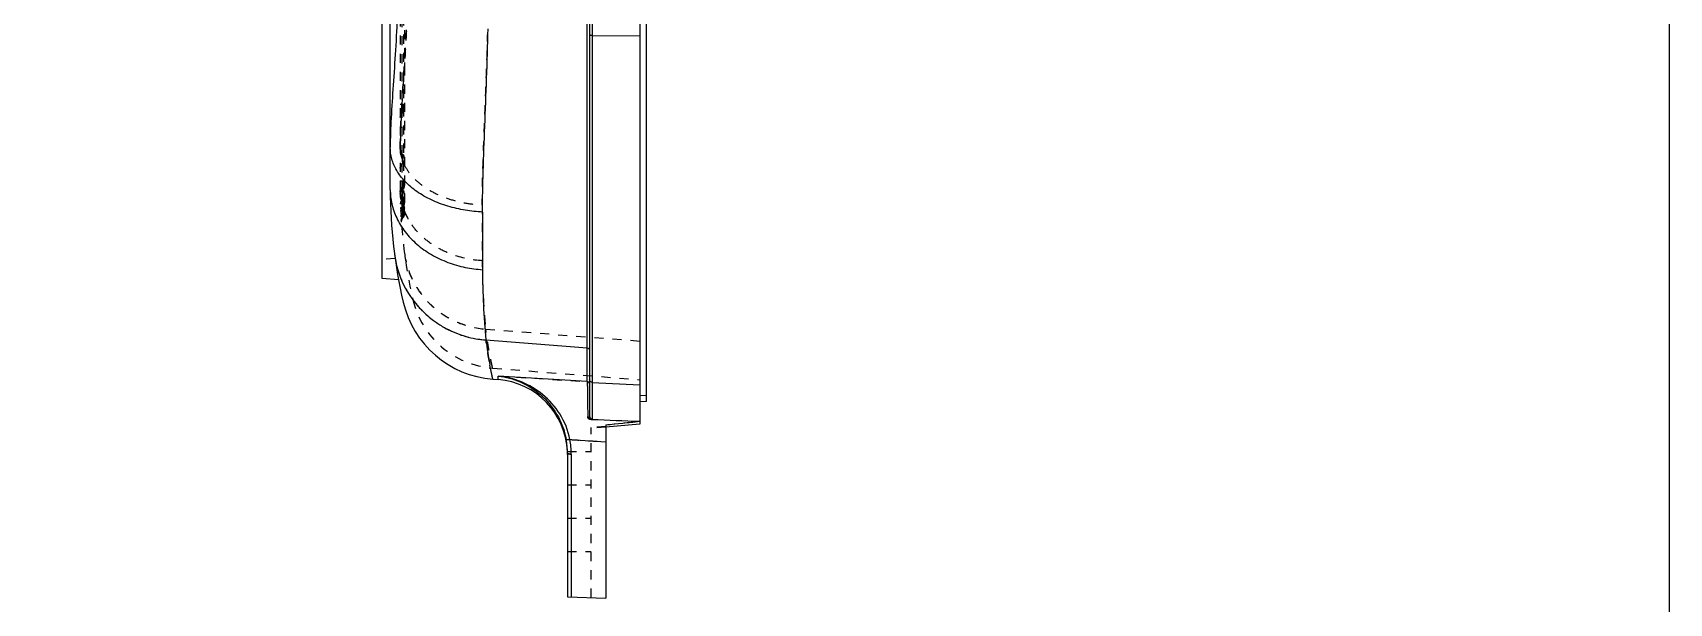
# Model space of a CAD drawing. Header units: millimetres. Extents: x 1937 to 4271, y -9032 to 1737.
# Drawn here: x 2956.8 to 3251, y -224.8 to -122.2 of the extents above; entities that cross this region are included whole.
import ezdxf

# ---------------------------------------------------------------- set-up
doc = ezdxf.new("R2010")
doc.units = ezdxf.units.MM
doc.header["$LTSCALE"] = 16.335
doc.linetypes.add('HIDDEN', pattern=[0.2, 0.1, -0.1])
doc.layers.get('0').update_dxf_attribs({"linetype": 'CONTINUOUS'})
doc.layers.add('DEFAULT_2', color=8, linetype='HIDDEN')

msp = doc.modelspace()

# ---------------------------------------------------------------- linework, layer by layer
at = {"color": 7, "linetype": 'Continuous'}
for p, q in [((3056.91, 62.068), (3056.91, -191.251)), ((3057.384, 62.567), (3057.384, -191.75)), ((3065.91, 63.272), (3065.91, -192.608)), ((3067.11, -188.545), (3067.11, 58.913)), ((3056.45, -184.978), (3056.45, 56.278)), ((3019.608, -166.427), (3019.608, 36.833)), ((3021.068, -150.471), (3021.068, 20.877)), ((3057.384, -122.72), (3065.91, -122.79)), ((3037.656, -154.492), (3037.656, -164.842)), ((3022.559, -166.685), (3019.608, -166.427)), ((3038.266, -177.488), (3056.45, -178.903)), ((3039.513, -184.538), (3038.988, -182.019)), ((3039.513, -184.538), (3040.47, -184.614)), ((3056.449, -184.977), (3040.469, -183.97)), ((3040.47, -184.614), (3040.47, -183.97)), ((3057.384, -185.119), (3065.91, -185.561)), ((3067.11, -188.545), (3065.91, -188.608)), ((3057.218, -191.766), (3057.383, -191.772)), ((3059.81, -192.742), (3059.81, -223.901)), ((3065.91, -192.608), (3059.845, -193.138)), ((3053.365, -195.393), (3059.81, -195.792)), ((3052.902, -197.594), (3052.9, -197.533)), ((3052.91, -197.822), (3052.91, -223.66)), ((3053.601, -198.017), (3053.601, -223.684)), ((3052.91, -223.66), (3059.81, -223.901))]:
    msp.add_line(p, q, dxfattribs=at)
msp.add_lwpolyline([(2488.973, 328.959), (3250.97, 328.959), (3250.97, -378.804), (2488.973, -378.804)], close=True)
for centre, radius, start, end in [((3109.966, -150.471), 88.898, 180, 193.14474), ((3039.245, -159.811), 17.563, 187.51852, 213.50703), ((3167.945, -164.893), 130.29, 179.97747, 185.54736), ((3039.623, -159.567), 18.012, 213.49199, 216.36737), ((3040.929, -166.59), 18.005, 193.15499, 265.48981), ((3112.254, -168.026), 74.591, 187.28766, 190.81267), ((3039.41, -198.072), 13.5, 2.28806, 85.5), ((2978.737, -191.022), 77.821, 359.64447, 359.84449), ((3057.328, -190.562), 1.218, 230.70892, 238.00601), ((3057.309, -190.591), 1.184, 238.00429, 242.19647), ((3057.426, -191.215), 0.538, 237.88083, 248.94508), ((2808.869, 2266.886), 2472.395, 275.82539, 275.967505), ((3039.255, -197.821), 13.655, 359.99622, 10.30617), ((3038.945, -198.016), 14.656, 359.99669, 10.31003), ((3039.543, -198.069), 13.367, 359.99887, 2.03711)]:
    msp.add_arc(centre, radius, start, end, dxfattribs=at)
for points, knots in [([(3022.337, -118.721), (3022.256, -120.933), (3022.03, -125.25), (3021.601, -131.52), (3021.208, -137.36), (3021.068, -141.103), (3021.068, -142.885)], [0, 0, 0, 0, 0.2743383, 0.5358432, 0.779115, 1, 1, 1, 1]), ([(3037.656, -154.492), (3037.656, -152.029), (3037.767, -146.879), (3038.075, -138.873), (3038.411, -130.347), (3038.582, -124.504), (3038.645, -121.52)], [0, 0, 0, 0, 0.2240425, 0.4683862, 0.7286394, 1, 1, 1, 1]), ([(3057.384, -122.72), (3057.323, -122.719), (3057.212, -122.716), (3057.06, -122.699), (3056.972, -122.682), (3056.91, -122.657), (3056.91, -122.642)], [0, 0, 0, 0, 0.3750493, 0.6917273, 0.9059921, 1, 1, 1, 1]), ([(3037.656, -154.492), (3036.616, -154.439), (3034.514, -154.211), (3031.42, -153.501), (3028.481, -152.39), (3025.865, -150.907), (3023.729, -149.115), (3022.177, -147.11), (3021.271, -145.005), (3021.068, -143.568), (3021.068, -142.885)], [0, 0, 0, 0, 0.1413558, 0.2862159, 0.4296725, 0.5663905, 0.692345, 0.8057591, 0.9073249, 1, 1, 1, 1]), ([(3021.068, -150.471), (3021.068, -151.314), (3021.265, -153.063), (3022.153, -155.648), (3023.687, -158.131), (3025.818, -160.363), (3028.439, -162.215), (3031.391, -163.604), (3034.497, -164.491), (3036.613, -164.776), (3037.656, -164.842)], [0, 0, 0, 0, 0.1049545, 0.2172682, 0.3376867, 0.465588, 0.5991046, 0.7351464, 0.8698821, 1, 1, 1, 1]), ([(3025.118, -170.247), (3025.902, -171.311), (3027.262, -172.786), (3029.361, -174.398), (3031.049, -175.425), (3032.814, -176.254), (3035.194, -177.067), (3037.044, -177.397), (3038.266, -177.488)], [0, 0, 0, 0, 0.2563039, 0.3848996, 0.512678, 0.6387402, 0.7623486, 1, 1, 1, 1]), ([(3056.45, -178.903), (3056.571, -178.912), (3056.813, -179.025), (3056.91, -179.275), (3056.91, -179.395)], [0, 0, 0, 0, 0.5019819, 1, 1, 1, 1]), ([(3053.365, -195.393), (3053.052, -193.773), (3051.821, -190.719), (3048.65, -187.169), (3044.756, -184.859), (3041.892, -184.125), (3040.468, -183.97)], [0, 0, 0, 0, 0.2697762, 0.5240279, 0.7657251, 1, 1, 1, 1]), ([(3040.47, -183.97), (3041.83, -184.128), (3044.573, -184.865), (3048.276, -187.195), (3051.266, -190.754), (3052.398, -193.775), (3052.69, -195.378)], [0, 0, 0, 0, 0.2304627, 0.4702458, 0.7257358, 1, 1, 1, 1]), ([(3056.45, -184.978), (3056.469, -184.979), (3056.549, -184.991), (3056.626, -185.022), (3056.678, -185.055)], [0, 0, 0, 0, 0.2383108, 1, 1, 1, 1]), ([(3056.45, -184.978), (3056.451, -185.003), (3056.467, -185.208), (3056.478, -185.414), (3056.486, -185.595)], [0, 0, 0, 0, 0.1215859, 1, 1, 1, 1]), ([(3056.846, -185.232), (3056.856, -185.251), (3056.892, -185.328), (3056.91, -185.413), (3056.91, -185.475)], [0, 0, 0, 0, 0.2606142, 1, 1, 1, 1]), ([(3057.384, -185.119), (3057.301, -185.115), (3057.134, -185.063), (3057.014, -184.937), (3056.973, -184.865)], [0, 0, 0, 0, 0.5012692, 1, 1, 1, 1]), ([(3056.486, -185.595), (3056.497, -185.893), (3056.512, -186.61), (3056.527, -187.86), (3056.547, -189.441), (3056.559, -190.603), (3056.557, -191.233)], [0, 0, 0, 0, 0.1586075, 0.3817595, 0.6649475, 1, 1, 1, 1]), ([(3056.556, -191.505), (3056.616, -191.5), (3056.716, -191.482), (3056.835, -191.419), (3056.898, -191.338), (3056.91, -191.279), (3056.91, -191.251)], [0, 0, 0, 0, 0.3746389, 0.6332953, 0.8280552, 1, 1, 1, 1]), ([(3057.218, -191.766), (3057.179, -191.764), (3057.019, -191.748), (3056.864, -191.694), (3056.757, -191.638)], [0, 0, 0, 0, 0.2450794, 1, 1, 1, 1]), ([(3056.91, -191.251), (3056.91, -191.27), (3056.916, -191.352), (3056.942, -191.433), (3056.971, -191.488)], [0, 0, 0, 0, 0.2378419, 1, 1, 1, 1]), ([(3057.218, -191.766), (3057.243, -191.765), (3057.284, -191.764), (3057.339, -191.762), (3057.365, -191.758), (3057.384, -191.754), (3057.384, -191.75)], [0, 0, 0, 0, 0.4385931, 0.7473062, 0.9309301, 1, 1, 1, 1]), ([(3057.233, -191.717), (3057.245, -191.721), (3057.294, -191.738), (3057.346, -191.748), (3057.384, -191.75)], [0, 0, 0, 0, 0.2593946, 1, 1, 1, 1]), ([(3053.365, -195.393), (3053.278, -195.404), (3053.12, -195.421), (3052.906, -195.43), (3052.778, -195.422), (3052.695, -195.398), (3052.69, -195.377)], [0, 0, 0, 0, 0.3815518, 0.7003827, 0.9074581, 1, 1, 1, 1]), ([(3053.001, -197.906), (3052.976, -197.895), (3052.939, -197.876), (3052.91, -197.838), (3052.91, -197.822)], [0, 0, 0, 0, 0.6234594, 1, 1, 1, 1]), ([(3053.601, -198.017), (3053.484, -198.009), (3053.281, -197.986), (3053.079, -197.942), (3053.001, -197.906)], [0, 0, 0, 0, 0.5772426, 1, 1, 1, 1])]:
    msp.add_open_spline(points, degree=3, knots=knots, dxfattribs=at)
for points in [[(3056.678, -185.055), (3056.747, -185.098), (3056.807, -185.161), (3056.846, -185.232)], [(3056.973, -184.865), (3056.933, -184.793), (3056.91, -184.708), (3056.91, -184.625)], [(3056.971, -191.488), (3057.01, -191.561), (3057.07, -191.626), (3057.14, -191.67)], [(3057.383, -191.772), (3060.226, -191.888), (3063.068, -192.001), (3065.91, -192.112)]]:
    msp.add_open_spline(points, degree=3, dxfattribs=at)
at = {"layer": 'DEFAULT_2', "color": 8, "linetype": 'HIDDEN'}
for p, q in [((3023.469, 24.448), (3023.469, -154.041)), ((3023.646, 25.248), (3023.646, -154.841)), ((3022.868, 21.015), (3022.868, -150.608)), ((3023.193, -150.606), (3023.193, 20.913)), ((3022.868, -135.089), (3023.469, -135.089)), ((3022.868, -137.472), (3022.938, -137.107)), ((3022.939, -137.101), (3023.139, -136.79)), ((3023.038, -137.24), (3023.025, -137.488)), ((3023.055, -136.929), (3023.038, -137.24)), ((3023.067, -136.696), (3023.055, -136.929)), ((3023.142, -136.784), (3023.257, -136.681)), ((3023.469, -144.211), (3022.868, -144.211)), ((3022.868, -146.594), (3022.938, -146.228)), ((3022.939, -146.223), (3023.139, -145.911)), ((3023.142, -145.906), (3023.257, -145.802)), ((3022.868, -148.885), (3023.469, -148.885)), ((3023.439, -150.294), (3023.616, -149.927)), ((3023.581, -150.04), (3023.612, -149.944)), ((3023.616, -149.927), (3023.646, -149.685)), ((3023.193, -150.471), (3022.868, -150.471)), ((3022.872, -151.274), (3022.939, -150.907)), ((3022.922, -151.993), (3022.897, -151.995)), ((3022.921, -151.993), (3022.898, -151.995)), ((3022.904, -152.989), (3022.964, -152.622)), ((3022.94, -150.902), (3023.142, -150.582)), ((3022.965, -152.616), (3023.16, -152.292)), ((3023.193, -150.606), (3023.115, -150.607)), ((3023.193, -150.606), (3023.115, -150.607)), ((3023.127, -150.597), (3023.259, -150.475)), ((3023.142, -150.582), (3023.259, -150.475)), ((3023.16, -152.292), (3023.275, -152.184)), ((3023.193, -150.471), (3023.193, -150.535)), ((3023.193, -150.536), (3023.193, -150.471)), ((3023.193, -150.471), (3023.193, -150.536)), ((3023.193, -150.471), (3023.193, -150.535)), ((3023.193, -150.536), (3023.193, -150.471)), ((3023.193, -150.536), (3023.193, -150.471)), ((3023.193, -150.607), (3023.193, -150.506)), ((3023.193, -150.607), (3023.193, -150.53)), ((3023.193, -150.607), (3023.193, -150.536)), ((3023.193, -150.536), (3023.193, -150.606)), ((3023.193, -150.607), (3023.193, -150.536)), ((3023.193, -150.607), (3023.193, -150.536)), ((3023.193, -150.606), (3023.469, -150.606)), ((3023.195, -151.98), (3023.469, -151.98)), ((3023.201, -152.164), (3023.2, -151.996)), ((3023.202, -152.254), (3023.201, -152.164)), ((3023.202, -152.169), (3023.202, -152.256)), ((3023.202, -152.253), (3023.202, -152.184)), ((3023.202, -152.253), (3023.202, -152.184)), ((3023.206, -152.587), (3023.202, -152.253)), ((3023.21, -152.872), (3023.209, -152.785)), ((3023.21, -152.863), (3023.209, -152.785)), ((3023.212, -153.01), (3023.209, -152.786)), ((3023.209, -152.787), (3023.212, -153.01)), ((3023.259, -150.475), (3023.246, -150.282)), ((3023.259, -150.475), (3023.249, -150.332)), ((3023.259, -150.475), (3023.439, -150.294)), ((3023.259, -150.475), (3023.345, -150.4)), ((3023.276, -152.182), (3023.351, -152.115)), ((3023.345, -150.4), (3023.421, -150.317)), ((3023.351, -152.115), (3023.416, -152.045)), ((3023.616, -151.65), (3023.632, -151.569)), ((3023.619, -153.01), (3023.646, -152.78)), ((3023.642, -151.49), (3023.646, -151.406)), ((3023.644, -152.841), (3023.646, -152.78)), ((3022.954, -154.338), (3023.007, -153.973)), ((3023.004, -155.335), (3023.052, -154.968)), ((3023.008, -153.967), (3023.194, -153.642)), ((3023.043, -155.992), (3023.126, -155.527)), ((3023.043, -155.992), (3023.088, -155.628)), ((3023.052, -154.968), (3023.23, -154.644)), ((3023.065, -156.32), (3023.144, -155.858)), ((3023.088, -155.628), (3023.259, -155.306)), ((3023.107, -155.958), (3023.275, -155.636)), ((3023.126, -155.527), (3023.344, -155.212)), ((3023.144, -155.858), (3023.354, -155.547)), ((3023.194, -153.642), (3023.299, -153.537)), ((3023.212, -153.01), (3023.469, -153.01)), ((3023.222, -153.616), (3023.221, -153.538)), ((3023.222, -153.616), (3023.221, -153.538)), ((3023.222, -153.616), (3023.221, -153.538)), ((3023.222, -153.616), (3023.221, -153.538)), ((3023.224, -153.728), (3023.222, -153.616)), ((3023.224, -153.728), (3023.222, -153.616)), ((3023.223, -153.696), (3023.222, -153.616)), ((3023.223, -153.696), (3023.222, -153.616)), ((3023.223, -153.696), (3023.469, -153.696)), ((3023.226, -153.817), (3023.224, -153.728)), ((3023.226, -153.817), (3023.224, -153.728)), ((3023.23, -154.041), (3023.226, -153.817)), ((3023.23, -154.041), (3023.226, -153.817)), ((3023.23, -154.041), (3023.469, -154.041)), ((3023.23, -154.644), (3023.324, -154.544)), ((3023.259, -155.306), (3023.344, -155.212)), ((3023.275, -155.636), (3023.354, -155.547)), ((3023.299, -153.537), (3023.298, -153.522)), ((3023.3, -153.537), (3023.37, -153.47)), ((3023.322, -155.255), (3023.315, -155.197)), ((3023.322, -155.259), (3023.315, -155.197)), ((3023.324, -154.544), (3023.322, -154.529)), ((3023.325, -154.544), (3023.335, -154.535)), ((3023.344, -155.212), (3023.337, -155.153)), ((3023.345, -155.211), (3023.494, -155.026)), ((3023.354, -155.546), (3023.497, -155.365)), ((3023.37, -153.47), (3023.432, -153.398)), ((3023.484, -154.355), (3023.54, -154.257)), ((3023.494, -155.026), (3023.637, -154.625)), ((3023.497, -155.365), (3023.638, -154.966)), ((3023.621, -154.032), (3023.646, -153.81)), ((3023.622, -154.712), (3023.646, -154.496)), ((3023.623, -155.053), (3023.646, -154.841)), ((3023.646, -154.841), (3023.634, -154.813)), ((3023.646, -154.841), (3023.634, -154.814)), ((3023.637, -154.625), (3023.646, -154.496)), ((3023.638, -154.966), (3023.646, -154.841)), ((3023.644, -153.858), (3023.646, -153.81)), ((3037.613, -153.203), (3037.613, -163.245)), ((3023.065, -156.32), (3023.107, -155.958)), ((3021.929, -162.814), (3019.608, -163.017)), ((3038.223, -175.518), (3065.91, -177.671)), ((3039.47, -182.545), (3065.91, -184.625)), ((3040.469, -183.97), (3056.449, -184.977)), ((3065.91, -187.408), (3067.11, -187.47)), ((3059.81, -193.016), (3057.21, -193.25)), ((3059.845, -193.138), (3057.21, -193.369)), ((3057.21, -223.81), (3057.21, -193.25)), ((3057.218, -191.766), (3057.383, -191.772)), ((3052.9, -197.533), (3057.21, -197.533)), ((3052.902, -197.594), (3052.9, -197.533)), ((3052.91, -203.533), (3057.21, -203.533)), ((3052.91, -209.533), (3057.21, -209.533)), ((3052.91, -215.533), (3057.21, -215.533))]:
    msp.add_line(p, q, dxfattribs=at)
for points in [[(3022.868, -137.472), (3022.935, -137.112), (3023.128, -136.8), (3023.257, -136.681)], [(3023.257, -136.68), (3023.439, -136.499), (3023.616, -136.132), (3023.646, -135.889)], [(3023.258, -136.68), (3023.345, -136.604), (3023.42, -136.522)], [(3023.42, -136.522), (3023.485, -136.433), (3023.538, -136.34), (3023.58, -136.244), (3023.612, -136.148)], [(3023.612, -136.148), (3023.632, -136.053), (3023.643, -135.96), (3023.646, -135.889)], [(3022.868, -146.594), (3022.935, -146.233), (3023.128, -145.921), (3023.257, -145.802)], [(3023.258, -145.802), (3023.438, -145.62), (3023.616, -145.254), (3023.646, -145.011)], [(3023.258, -145.801), (3023.268, -145.793), (3023.342, -145.729), (3023.407, -145.659)], [(3023.407, -145.659), (3023.465, -145.584), (3023.514, -145.506), (3023.556, -145.426), (3023.589, -145.344), (3023.614, -145.262)], [(3023.614, -145.262), (3023.631, -145.181), (3023.642, -145.101), (3023.646, -145.024), (3023.646, -145.011)], [(3023.612, -149.944), (3023.632, -149.848), (3023.643, -149.755), (3023.646, -149.685)], [(3022.872, -151.274), (3022.936, -150.912), (3023.127, -150.597)], [(3022.904, -152.989), (3022.962, -152.627), (3023.146, -152.308), (3023.275, -152.184)], [(3023.276, -152.183), (3023.445, -152.007), (3023.617, -151.644), (3023.646, -151.406)], [(3023.416, -152.045), (3023.472, -151.97), (3023.52, -151.892), (3023.56, -151.812), (3023.591, -151.731), (3023.616, -151.65)], [(3023.421, -150.317), (3023.486, -150.228), (3023.539, -150.135), (3023.581, -150.04)], [(3023.621, -153.001), (3023.636, -152.92), (3023.644, -152.841)], [(3022.954, -154.338), (3023.004, -153.978), (3023.18, -153.659), (3023.299, -153.537)], [(3023.004, -155.335), (3023.092, -154.866), (3023.324, -154.544)], [(3023.3, -153.537), (3023.454, -153.369), (3023.619, -153.01)], [(3023.324, -154.544), (3023.463, -154.386), (3023.621, -154.032)], [(3023.335, -154.535), (3023.415, -154.448), (3023.484, -154.355)], [(3023.344, -155.212), (3023.47, -155.063), (3023.622, -154.712)], [(3023.354, -155.546), (3023.474, -155.402), (3023.623, -155.053)], [(3023.432, -153.398), (3023.486, -153.322), (3023.532, -153.244), (3023.569, -153.163), (3023.599, -153.082), (3023.618, -153.012)], [(3023.54, -154.257), (3023.584, -154.157), (3023.615, -154.056)], [(3023.615, -154.056), (3023.635, -153.956), (3023.644, -153.858)]]:
    msp.add_lwpolyline(points, dxfattribs=at)
for centre, radius, start, end in [((3315.096, -152.809), 292.473, 176.54372, 176.688), ((3262.6, -149.773), 239.89, 176.68745, 176.87508), ((3030.061, -142.793), 7.201, 191.11083, 198.51974), ((3030.234, -142.738), 7.382, 198.50285, 198.94622), ((3030.261, -142.728), 7.412, 198.9463, 199.49687), ((3030.365, -142.691), 7.522, 199.50309, 202.45084), ((3030.482, -142.643), 7.648, 202.4455, 203.32998), ((3030.572, -142.604), 7.747, 203.3322, 205.19772), ((3030.703, -142.542), 7.891, 205.19818, 207.11449), ((3038.592, -148.861), 15.399, 180.08822, 181.62453), ((3045.115, -148.667), 21.925, 181.64987, 182.58957), ((3065.554, -147.708), 42.386, 182.63561, 183.06443), ((3066.681, -147.653), 43.515, 182.64084, 183.05833), ((3059.971, -148.03), 36.794, 183.02922, 183.50891), ((3057.488, -148.175), 34.307, 183.0057, 183.60467), ((3032.9, -150.471), 10.032, 180.00014, 180.31654), ((3109.766, -150.471), 86.898, 180, 193.14473), ((3032.927, -150.471), 10.059, 180.3166, 180.76802), ((3033.007, -150.469), 10.14, 180.76999, 182.71791), ((3033.119, -150.464), 10.252, 182.71743, 184.46269), ((3033.202, -150.458), 10.334, 184.46207, 185.77331), ((3023.391, -238.255), 87.649, 90.17994, 90.31468), ((3023.38, -232.305), 81.699, 90.18588, 90.33079), ((3033.297, -150.448), 10.43, 185.77536, 188.45693), ((3033.378, -150.436), 10.512, 188.45508, 189.74315), ((3033.417, -150.429), 10.552, 189.74287, 190.59415), ((3033.477, -150.418), 10.612, 190.5959, 193.23513), ((3033.525, -150.407), 10.662, 193.23361, 194.09188), ((3194.964, -150.471), 171.771, 179.99999, 180.59454), ((3194.934, -150.471), 171.741, 179.99994, 180.847), ((3194.893, -150.471), 171.699, 179.99988, 181.19124), ((3194.877, -150.471), 171.684, 180.0195, 181.19134), ((3034.572, -151.836), 11.373, 180.72981, 181.79191), ((3194.855, -150.472), 171.662, 180.70578, 180.85528), ((3194.795, -150.473), 171.602, 180.71762, 181.02354), ((3025.241, -151.981), 1.772, 179.99664, 184.8589), ((3023.758, -160.87), 7.194, 94.25813, 94.84005), ((3033.555, -150.399), 10.693, 194.09207, 195.02775), ((3194.755, -150.474), 171.562, 180.85527, 181.02352), ((3033.697, -153.422), 10.477, 181.49722, 182.25677), ((3033.628, -153.426), 10.408, 181.48802, 182.25336), ((3033.592, -150.389), 10.731, 195.02829, 196.80138), ((3035.212, -153.362), 11.993, 182.26347, 183.41403), ((3034.158, -153.721), 10.932, 181.67464, 183.17721), ((3034.1, -153.725), 10.874, 181.66702, 183.17293), ((3039.023, -152.531), 15.82, 183.68255, 184.11382), ((3039.886, -152.472), 16.685, 183.71489, 184.4122), ((3038.052, -153.188), 14.839, 183.42805, 184.532), ((3036.406, -153.6), 13.183, 183.15966, 184.15812), ((3036.469, -153.596), 13.247, 183.16467, 184.17877), ((3038.344, -153.461), 15.126, 184.14851, 184.65294), ((3038.092, -153.481), 14.874, 184.16579, 184.45767), ((3042.24, -152.852), 19.04, 184.52952, 185.33635), ((3042.255, -152.849), 19.055, 184.55175, 185.33887), ((3039.418, -153.377), 16.204, 184.46092, 184.94151), ((3043.703, -151.499), 20.505, 184.96198, 185.66386), ((3055.3, -151.611), 32.159, 185.37105, 185.79403), ((3055.447, -151.6), 32.306, 185.3692, 185.80671), ((3043.188, -152.365), 19.983, 185.50868, 186.21774), ((3049.206, -152.255), 26.031, 185.73911, 186.39196), ((3033.62, -150.381), 10.76, 196.80078, 197.16738), ((3033.648, -150.372), 10.79, 197.16804, 198.9002), ((3033.687, -150.359), 10.831, 198.89998, 200.16164), ((3025.241, -153.01), 1.772, 179.99664, 184.8589), ((3025.07, -153.694), 1.601, 180.06409, 184.40682), ((3025.241, -154.041), 1.772, 179.99664, 184.8589), ((3025.233, -153.684), 1.764, 184.35107, 185.22303), ((3025.292, -153.005), 1.823, 184.87096, 188.94018), ((3025.293, -154.036), 1.824, 184.87167, 189.01488), ((3033.713, -150.35), 10.858, 200.16143, 200.85717), ((3025.789, -153.596), 2.328, 193.56019, 195.28952), ((3033.736, -150.34), 10.883, 200.85733, 201.91747), ((3025.901, -153.865), 2.458, 201.07815, 202.71849), ((3033.756, -150.332), 10.905, 201.91727, 202.32549), ((3033.787, -150.32), 10.938, 202.32618, 204.01027), ((3033.828, -150.301), 10.983, 204.00997, 205.1353), ((3033.979, -150.23), 11.15, 205.13905, 206.85138), ((3034.24, -150.098), 11.442, 206.85038, 208.34636), ((3034.43, -149.996), 11.658, 208.34452, 209.26083), ((3160.381, -163.293), 122.768, 179.97796, 185.71489), ((3160.308, -163.296), 122.696, 179.97626, 185.71659), ((3168.015, -164.89), 130.359, 179.97896, 185.54587), ((3040.729, -166.59), 16.004, 193.15504, 265.48973), ((3056.411, -185.476), 0.5, 0.04004, 85.54734), ((2808.403, 2271.398), 2476.931, 275.82552, 275.967375), ((3039.29, -197.815), 13.62, 6.87966, 10.31035), ((3039.569, -198.069), 13.341, 359.99675, 2.03886)]:
    msp.add_arc(centre, radius, start, end, dxfattribs=at)
for points, knots in [([(3022.868, -142.885), (3022.868, -141.103), (3023.005, -137.36), (3023.388, -131.52), (3023.806, -125.25), (3024.027, -120.933), (3024.106, -118.721)], [0, 0, 0, 0, 0.220896, 0.4641624, 0.7256587, 1, 1, 1, 1]), ([(3024.106, -118.721), (3024.079, -119.473), (3023.958, -122.424), (3023.786, -125.372), (3023.647, -127.568)], [0, 0, 0, 0, 0.2548125, 1, 1, 1, 1]), ([(3037.613, -153.203), (3037.613, -150.812), (3037.723, -145.815), (3038.032, -138.047), (3038.368, -129.774), (3038.539, -124.104), (3038.602, -121.209)], [0, 0, 0, 0, 0.2240431, 0.4683846, 0.7286369, 1, 1, 1, 1]), ([(3023.647, -127.568), (3023.606, -128.222), (3023.441, -130.759), (3023.268, -133.294), (3023.155, -135.177)], [0, 0, 0, 0, 0.2581051, 1, 1, 1, 1]), ([(3023.209, -135.769), (3023.206, -135.715), (3023.192, -135.489), (3023.184, -135.261), (3023.193, -135.089)], [0, 0, 0, 0, 0.2410022, 1, 1, 1, 1]), ([(3023.193, -135.089), (3023.186, -135.289), (3023.201, -135.581), (3023.218, -135.953), (3023.229, -136.192), (3023.239, -136.389), (3023.25, -136.537), (3023.251, -136.629), (3023.258, -136.67), (3023.257, -136.681)], [0, 0, 0, 0, 0.3770658, 0.5492417, 0.7013407, 0.8273288, 0.9217113, 0.9800848, 1, 1, 1, 1]), ([(3023.193, -135.089), (3023.193, -135.297), (3023.206, -135.736), (3023.219, -136.047), (3023.268, -136.831), (3023.257, -136.681)], [0, 0, 0, 0, 0.3912766, 0.7157493, 1, 1, 1, 1]), ([(3023.209, -135.778), (3023.207, -135.724), (3023.198, -135.494), (3023.193, -135.265), (3023.193, -135.089)], [0, 0, 0, 0, 0.2368736, 1, 1, 1, 1]), ([(3023.469, -135.089), (3023.469, -135.208), (3023.49, -135.415), (3023.559, -135.663), (3023.61, -135.811), (3023.641, -135.873), (3023.646, -135.889)], [0, 0, 0, 0, 0.4324349, 0.7498001, 0.9375062, 1, 1, 1, 1]), ([(3023.025, -137.488), (3023.002, -137.955), (3022.918, -139.753), (3022.868, -141.553), (3022.868, -142.885)], [0, 0, 0, 0, 0.2602165, 1, 1, 1, 1]), ([(3023.257, -136.681), (3023.256, -136.68), (3023.258, -136.673), (3023.255, -136.662), (3023.255, -136.642), (3023.252, -136.6), (3023.248, -136.529), (3023.241, -136.422), (3023.234, -136.29), (3023.224, -136.069), (3023.216, -135.893), (3023.209, -135.769)], [0, 0, 0, 0, 0.0044162, 0.0175893, 0.0394437, 0.0699035, 0.1561613, 0.2741144, 0.4207882, 0.593086, 1, 1, 1, 1]), ([(3023.257, -136.681), (3023.251, -136.6), (3023.236, -136.3), (3023.218, -135.999), (3023.209, -135.778)], [0, 0, 0, 0, 0.2672503, 1, 1, 1, 1]), ([(3022.868, -142.885), (3022.868, -143.492), (3023.047, -144.77), (3023.854, -146.641), (3025.238, -148.42), (3027.131, -150.018), (3029.459, -151.329), (3032.07, -152.322), (3034.82, -152.953), (3036.688, -153.156), (3037.613, -153.203)], [0, 0, 0, 0, 0.0926798, 0.1942619, 0.3077819, 0.433605, 0.57031, 0.713769, 0.8586257, 1, 1, 1, 1]), ([(3022.995, -144.181), (3022.974, -144.072), (3022.9, -143.644), (3022.868, -143.209), (3022.868, -142.885)], [0, 0, 0, 0, 0.2555222, 1, 1, 1, 1]), ([(3023.193, -144.211), (3023.193, -144.419), (3023.202, -144.798), (3023.225, -145.242), (3023.241, -145.525), (3023.248, -145.666), (3023.255, -145.753), (3023.255, -145.792), (3023.257, -145.802)], [0, 0, 0, 0, 0.391243, 0.7153407, 0.83663, 0.9259298, 0.9810999, 1, 1, 1, 1]), ([(3023.193, -144.211), (3023.193, -144.418), (3023.2, -144.719), (3023.217, -145.097), (3023.231, -145.337), (3023.24, -145.518), (3023.251, -145.684), (3023.251, -145.725), (3023.258, -145.812), (3023.257, -145.802)], [0, 0, 0, 0, 0.3911179, 0.5648864, 0.7153697, 0.83671, 0.9260228, 0.9811666, 1, 1, 1, 1]), ([(3023.21, -144.927), (3023.208, -144.871), (3023.198, -144.632), (3023.193, -144.393), (3023.193, -144.211)], [0, 0, 0, 0, 0.2358189, 1, 1, 1, 1]), ([(3023.469, -144.211), (3023.469, -144.316), (3023.485, -144.469), (3023.526, -144.659), (3023.558, -144.778), (3023.586, -144.863), (3023.606, -144.919), (3023.619, -144.951), (3023.63, -144.975), (3023.637, -144.995), (3023.644, -145.003), (3023.644, -145.011), (3023.646, -145.011)], [0, 0, 0, 0, 0.3827836, 0.5561431, 0.7079543, 0.8313913, 0.8813614, 0.92306, 0.9561404, 0.9802417, 0.9949902, 1, 1, 1, 1]), ([(3023.469, -144.211), (3023.469, -144.264), (3023.475, -144.37), (3023.496, -144.521), (3023.526, -144.659), (3023.558, -144.778), (3023.586, -144.863), (3023.606, -144.918), (3023.619, -144.95), (3023.629, -144.975), (3023.639, -144.994), (3023.64, -145.004), (3023.647, -145.01), (3023.646, -145.011)], [0, 0, 0, 0, 0.1952349, 0.3826263, 0.5557657, 0.7074668, 0.8309614, 0.88101, 0.9228023, 0.9559783, 0.9801635, 0.9949706, 1, 1, 1, 1]), ([(3023.646, -145.011), (3023.644, -145.011), (3023.644, -145.003), (3023.637, -144.995), (3023.63, -144.975), (3023.619, -144.951), (3023.606, -144.919), (3023.586, -144.863), (3023.558, -144.778), (3023.526, -144.659), (3023.485, -144.469), (3023.469, -144.316), (3023.469, -144.211)], [0, 0, 0, 0, 0.0050098, 0.0197583, 0.0438596, 0.07694, 0.1186386, 0.1686087, 0.2920457, 0.4438569, 0.6172164, 1, 1, 1, 1]), ([(3023.228, -149.974), (3023.127, -150.029), (3022.951, -150.16), (3022.868, -150.374), (3022.868, -150.471)], [0, 0, 0, 0, 0.5431973, 1, 1, 1, 1]), ([(3023.228, -149.974), (3023.127, -150.029), (3022.951, -150.16), (3022.868, -150.374), (3022.868, -150.471)], [0, 0, 0, 0, 0.5432157, 1, 1, 1, 1]), ([(3023.228, -149.974), (3023.127, -150.029), (3022.95, -150.161), (3022.868, -150.374), (3022.868, -150.471)], [0, 0, 0, 0, 0.5443938, 1, 1, 1, 1]), ([(3023.193, -148.885), (3023.193, -148.986), (3023.198, -149.349), (3023.215, -149.712), (3023.228, -149.974)], [0, 0, 0, 0, 0.2775659, 1, 1, 1, 1]), ([(3023.193, -148.885), (3023.193, -148.986), (3023.198, -149.349), (3023.215, -149.712), (3023.228, -149.974)], [0, 0, 0, 0, 0.2772565, 1, 1, 1, 1]), ([(3023.228, -149.974), (3023.235, -150.098), (3023.242, -150.265), (3023.257, -150.431), (3023.259, -150.475)], [0, 0, 0, 0, 0.737949, 1, 1, 1, 1]), ([(3023.228, -149.974), (3023.232, -150.045), (3023.238, -150.145), (3023.245, -150.268), (3023.25, -150.339), (3023.253, -150.396), (3023.256, -150.432), (3023.257, -150.456), (3023.259, -150.464), (3023.256, -150.477), (3023.259, -150.475)], [0, 0, 0, 0, 0.424589, 0.5959266, 0.7385256, 0.8513097, 0.9332018, 0.9622268, 0.9831246, 1, 1, 1, 1]), ([(3023.469, -148.885), (3023.469, -149.004), (3023.49, -149.211), (3023.559, -149.459), (3023.61, -149.607), (3023.641, -149.669), (3023.646, -149.685)], [0, 0, 0, 0, 0.4324349, 0.7498002, 0.9375063, 1, 1, 1, 1]), ([(3037.613, -163.245), (3035.731, -163.127), (3032.878, -162.541), (3029.424, -160.906), (3027.089, -159.267), (3025.201, -157.276), (3023.831, -155.074), (3023.042, -152.775), (3022.868, -151.22), (3022.868, -150.471)], [0, 0, 0, 0, 0.2643448, 0.4005085, 0.5340817, 0.6619738, 0.7825565, 0.8949618, 1, 1, 1, 1]), ([(3023.193, -150.606), (3023.149, -150.607), (3023.085, -150.607), (3023.007, -150.607), (3022.96, -150.607), (3022.923, -150.608), (3022.893, -150.606), (3022.88, -150.61), (3022.868, -150.606), (3022.868, -150.608)], [0, 0, 0, 0, 0.4112115, 0.5819898, 0.7266294, 0.8429401, 0.9287316, 0.981814, 1, 1, 1, 1]), ([(3023.193, -150.606), (3023.149, -150.606), (3023.085, -150.607), (3023.007, -150.607), (3022.96, -150.607), (3022.923, -150.608), (3022.893, -150.606), (3022.88, -150.61), (3022.868, -150.606), (3022.868, -150.608)], [0, 0, 0, 0, 0.4112181, 0.5819978, 0.7266376, 0.8429473, 0.928737, 0.9818168, 1, 1, 1, 1]), ([(3022.909, -150.608), (3022.903, -150.608), (3022.893, -150.608), (3022.879, -150.607), (3022.874, -150.609), (3022.868, -150.607), (3022.868, -150.608)], [0, 0, 0, 0, 0.4296827, 0.7430379, 0.9348681, 1, 1, 1, 1]), ([(3022.909, -150.608), (3022.903, -150.608), (3022.894, -150.608), (3022.88, -150.607), (3022.874, -150.609), (3022.868, -150.607), (3022.868, -150.608)], [0, 0, 0, 0, 0.4296126, 0.7429713, 0.9348391, 1, 1, 1, 1]), ([(3023.2, -151.98), (3023.156, -151.982), (3023.094, -151.984), (3023.016, -151.988), (3022.97, -151.99), (3022.935, -151.992), (3022.906, -151.993), (3022.893, -151.997), (3022.881, -151.996), (3022.881, -151.998)], [0, 0, 0, 0, 0.4133462, 0.5840463, 0.7281488, 0.8436967, 0.9287424, 0.9813748, 1, 1, 1, 1]), ([(3022.898, -151.995), (3022.894, -151.995), (3022.89, -151.997), (3022.881, -151.996), (3022.881, -151.998)], [0, 0, 0, 0, 0.7369486, 1, 1, 1, 1]), ([(3022.897, -151.995), (3022.893, -151.995), (3022.89, -151.997), (3022.881, -151.997), (3022.881, -151.998)], [0, 0, 0, 0, 0.7368835, 1, 1, 1, 1]), ([(3023.2, -151.98), (3023.17, -151.981), (3023.077, -151.985), (3022.984, -151.988), (3022.921, -151.993)], [0, 0, 0, 0, 0.3248234, 1, 1, 1, 1]), ([(3023.2, -151.98), (3023.17, -151.981), (3023.077, -151.985), (3022.984, -151.988), (3022.922, -151.993)], [0, 0, 0, 0, 0.3255473, 1, 1, 1, 1]), ([(3023.193, -150.606), (3023.193, -150.812), (3023.202, -151.111), (3023.223, -151.485), (3023.239, -151.723), (3023.252, -151.902), (3023.266, -152.066), (3023.267, -152.108), (3023.277, -152.193), (3023.275, -152.184)], [0, 0, 0, 0, 0.3911636, 0.5650227, 0.7155677, 0.8368911, 0.9261355, 0.9812047, 1, 1, 1, 1]), ([(3023.193, -150.606), (3023.194, -150.812), (3023.204, -151.189), (3023.233, -151.629), (3023.252, -151.91), (3023.266, -152.059), (3023.269, -152.145), (3023.275, -152.184)], [0, 0, 0, 0, 0.3912919, 0.71553, 0.8367983, 0.9260279, 1, 1, 1, 1]), ([(3023.2, -151.98), (3023.196, -152.177), (3023.214, -152.464), (3023.239, -152.828), (3023.256, -153.062), (3023.271, -153.232), (3023.281, -153.345), (3023.288, -153.412), (3023.292, -153.464), (3023.297, -153.502), (3023.297, -153.524), (3023.3, -153.535), (3023.299, -153.537)], [0, 0, 0, 0, 0.3786206, 0.5508476, 0.7026693, 0.8282188, 0.8794622, 0.9221465, 0.9558144, 0.9801886, 0.9949989, 1, 1, 1, 1]), ([(3023.226, -152.647), (3023.223, -152.611), (3023.211, -152.459), (3023.201, -152.306), (3023.199, -152.191)], [0, 0, 0, 0, 0.2414134, 1, 1, 1, 1]), ([(3023.2, -151.98), (3023.202, -152.184), (3023.218, -152.556), (3023.253, -153.037), (3023.283, -153.352), (3023.294, -153.499), (3023.299, -153.537)], [0, 0, 0, 0, 0.3916411, 0.7162609, 0.9264201, 1, 1, 1, 1]), ([(3023.232, -152.734), (3023.229, -152.692), (3023.217, -152.511), (3023.209, -152.33), (3023.204, -152.191)], [0, 0, 0, 0, 0.2361191, 1, 1, 1, 1]), ([(3023.275, -152.184), (3023.272, -152.164), (3023.268, -152.086), (3023.252, -151.916), (3023.234, -151.643), (3023.22, -151.429), (3023.213, -151.307)], [0, 0, 0, 0, 0.0685047, 0.2664363, 0.5828169, 1, 1, 1, 1]), ([(3023.266, -153.171), (3023.263, -153.133), (3023.249, -152.959), (3023.237, -152.784), (3023.226, -152.647)], [0, 0, 0, 0, 0.2181269, 1, 1, 1, 1]), ([(3023.275, -153.272), (3023.271, -153.236), (3023.256, -153.056), (3023.242, -152.877), (3023.232, -152.734)], [0, 0, 0, 0, 0.204589, 1, 1, 1, 1]), ([(3023.275, -152.184), (3023.28, -152.214), (3023.262, -152.053), (3023.259, -151.985), (3023.251, -151.884), (3023.247, -151.834)], [0, 0, 0, 0, 0.2583655, 0.5719887, 1, 1, 1, 1]), ([(3023.469, -150.606), (3023.469, -150.66), (3023.475, -150.765), (3023.496, -150.917), (3023.526, -151.055), (3023.558, -151.173), (3023.586, -151.259), (3023.606, -151.314), (3023.619, -151.346), (3023.629, -151.371), (3023.639, -151.39), (3023.64, -151.4), (3023.647, -151.406), (3023.646, -151.406)], [0, 0, 0, 0, 0.1952349, 0.3826264, 0.5557657, 0.7074669, 0.8309615, 0.88101, 0.9228024, 0.9559783, 0.9801636, 0.9949706, 1, 1, 1, 1]), ([(3023.469, -150.606), (3023.469, -150.712), (3023.485, -150.865), (3023.526, -151.055), (3023.558, -151.174), (3023.586, -151.259), (3023.606, -151.314), (3023.619, -151.346), (3023.63, -151.371), (3023.637, -151.391), (3023.644, -151.398), (3023.644, -151.407), (3023.646, -151.406)], [0, 0, 0, 0, 0.3827836, 0.5561431, 0.7079543, 0.8313913, 0.8813614, 0.92306, 0.9561404, 0.9802417, 0.9949902, 1, 1, 1, 1]), ([(3023.646, -151.406), (3023.644, -151.407), (3023.644, -151.398), (3023.637, -151.391), (3023.63, -151.371), (3023.619, -151.346), (3023.606, -151.314), (3023.586, -151.259), (3023.558, -151.174), (3023.526, -151.055), (3023.485, -150.865), (3023.469, -150.712), (3023.469, -150.606)], [0, 0, 0, 0, 0.0050098, 0.0197583, 0.0438596, 0.07694, 0.1186386, 0.1686087, 0.2920457, 0.4438569, 0.6172164, 1, 1, 1, 1]), ([(3023.469, -151.98), (3023.469, -152.099), (3023.49, -152.306), (3023.559, -152.554), (3023.61, -152.702), (3023.641, -152.764), (3023.646, -152.78)], [0, 0, 0, 0, 0.4324358, 0.7498013, 0.9375071, 1, 1, 1, 1]), ([(3023.646, -152.78), (3023.642, -152.767), (3023.617, -152.717), (3023.575, -152.599), (3023.512, -152.398), (3023.484, -152.231), (3023.476, -152.133)], [0, 0, 0, 0, 0.0619164, 0.2475061, 0.5607106, 1, 1, 1, 1]), ([(3023.212, -153.01), (3023.17, -153.012), (3023.095, -153.017), (3023.008, -153.024), (3022.957, -153.029), (3022.929, -153.032), (3022.916, -153.036), (3022.906, -153.037), (3022.906, -153.039)], [0, 0, 0, 0, 0.4127404, 0.7268277, 0.842128, 0.9271038, 0.9800045, 1, 1, 1, 1]), ([(3022.923, -153.034), (3022.919, -153.034), (3022.914, -153.036), (3022.906, -153.038), (3022.906, -153.039)], [0, 0, 0, 0, 0.7225454, 1, 1, 1, 1]), ([(3022.923, -153.034), (3022.919, -153.035), (3022.914, -153.036), (3022.906, -153.038), (3022.906, -153.039)], [0, 0, 0, 0, 0.7223112, 1, 1, 1, 1]), ([(3023.223, -153.696), (3023.183, -153.699), (3023.111, -153.705), (3023.028, -153.714), (3022.978, -153.721), (3022.952, -153.725), (3022.939, -153.729), (3022.929, -153.732), (3022.929, -153.734)], [0, 0, 0, 0, 0.4111891, 0.7245948, 0.8398619, 0.9250288, 0.978451, 1, 1, 1, 1]), ([(3023.223, -153.696), (3023.183, -153.699), (3023.111, -153.705), (3023.028, -153.714), (3022.978, -153.721), (3022.952, -153.725), (3022.939, -153.729), (3022.929, -153.732), (3022.929, -153.734)], [0, 0, 0, 0, 0.4111848, 0.724586, 0.8398514, 0.9250177, 0.9784414, 1, 1, 1, 1]), ([(3022.965, -153.723), (3022.963, -153.723), (3022.954, -153.725), (3022.945, -153.727), (3022.939, -153.728)], [0, 0, 0, 0, 0.3049395, 1, 1, 1, 1]), ([(3022.966, -153.723), (3022.963, -153.723), (3022.954, -153.725), (3022.945, -153.727), (3022.939, -153.728)], [0, 0, 0, 0, 0.305916, 1, 1, 1, 1]), ([(3023.23, -154.041), (3023.19, -154.044), (3023.121, -154.051), (3023.039, -154.06), (3022.99, -154.068), (3022.965, -154.073), (3022.952, -154.077), (3022.943, -154.08), (3022.943, -154.083)], [0, 0, 0, 0, 0.410947, 0.7238065, 0.8388432, 0.9239117, 0.9775074, 1, 1, 1, 1]), ([(3023.212, -153.01), (3023.183, -153.011), (3023.093, -153.017), (3023.004, -153.023), (3022.944, -153.031)], [0, 0, 0, 0, 0.3262554, 1, 1, 1, 1]), ([(3023.212, -153.01), (3023.183, -153.011), (3023.094, -153.017), (3023.004, -153.023), (3022.944, -153.031)], [0, 0, 0, 0, 0.3258418, 1, 1, 1, 1]), ([(3022.978, -154.07), (3022.975, -154.071), (3022.965, -154.073), (3022.954, -154.075), (3022.948, -154.078)], [0, 0, 0, 0, 0.328856, 1, 1, 1, 1]), ([(3022.979, -154.07), (3022.975, -154.071), (3022.965, -154.073), (3022.954, -154.075), (3022.948, -154.078)], [0, 0, 0, 0, 0.3296964, 1, 1, 1, 1]), ([(3023.23, -154.041), (3023.203, -154.043), (3023.119, -154.051), (3023.034, -154.059), (3022.978, -154.07)], [0, 0, 0, 0, 0.3266052, 1, 1, 1, 1]), ([(3023.212, -153.01), (3023.216, -153.211), (3023.242, -153.724), (3023.291, -154.234), (3023.324, -154.544)], [0, 0, 0, 0, 0.3921988, 1, 1, 1, 1]), ([(3023.212, -153.01), (3023.219, -153.377), (3023.261, -153.889), (3023.306, -154.4), (3023.324, -154.544)], [0, 0, 0, 0, 0.7167253, 1, 1, 1, 1]), ([(3023.236, -153.553), (3023.233, -153.51), (3023.222, -153.329), (3023.215, -153.147), (3023.212, -153.01)], [0, 0, 0, 0, 0.2409011, 1, 1, 1, 1]), ([(3023.223, -153.696), (3023.229, -153.895), (3023.245, -154.183), (3023.275, -154.544), (3023.297, -154.773), (3023.314, -154.944), (3023.332, -155.101), (3023.334, -155.14), (3023.346, -155.222), (3023.344, -155.212)], [0, 0, 0, 0, 0.3927454, 0.5668473, 0.7172803, 0.8381742, 0.9268491, 0.9814202, 1, 1, 1, 1]), ([(3023.223, -153.696), (3023.229, -153.895), (3023.249, -154.259), (3023.287, -154.682), (3023.315, -154.951), (3023.328, -155.085), (3023.339, -155.166), (3023.342, -155.203), (3023.344, -155.212)], [0, 0, 0, 0, 0.3928449, 0.7172638, 0.8381124, 0.9267679, 0.981356, 1, 1, 1, 1]), ([(3023.259, -154.356), (3023.256, -154.315), (3023.243, -154.141), (3023.233, -153.967), (3023.228, -153.835)], [0, 0, 0, 0, 0.2381099, 1, 1, 1, 1]), ([(3023.23, -154.041), (3023.236, -154.239), (3023.265, -154.742), (3023.321, -155.243), (3023.354, -155.547)], [0, 0, 0, 0, 0.3929537, 1, 1, 1, 1]), ([(3023.23, -154.041), (3023.241, -154.402), (3023.286, -154.904), (3023.335, -155.406), (3023.354, -155.547)], [0, 0, 0, 0, 0.7173778, 1, 1, 1, 1]), ([(3023.324, -154.544), (3023.314, -154.467), (3023.289, -154.174), (3023.259, -153.881), (3023.244, -153.666)], [0, 0, 0, 0, 0.2656768, 1, 1, 1, 1]), ([(3023.297, -154.283), (3023.294, -154.247), (3023.277, -154.072), (3023.261, -153.896), (3023.25, -153.756)], [0, 0, 0, 0, 0.2046321, 1, 1, 1, 1]), ([(3023.299, -153.537), (3023.298, -153.538), (3023.301, -153.523), (3023.295, -153.512), (3023.294, -153.479), (3023.289, -153.439), (3023.285, -153.387), (3023.276, -153.297), (3023.27, -153.223), (3023.266, -153.171)], [0, 0, 0, 0, 0.0162606, 0.0649109, 0.1456568, 0.258174, 0.4014863, 0.5739838, 1, 1, 1, 1]), ([(3023.315, -155.197), (3023.312, -155.161), (3023.294, -154.991), (3023.278, -154.822), (3023.267, -154.689)], [0, 0, 0, 0, 0.214575, 1, 1, 1, 1]), ([(3023.344, -155.212), (3023.338, -155.183), (3023.331, -155.068), (3023.315, -154.954), (3023.306, -154.869)], [0, 0, 0, 0, 0.2580536, 1, 1, 1, 1]), ([(3023.354, -155.547), (3023.353, -155.54), (3023.341, -155.443), (3023.331, -155.346), (3023.322, -155.255)], [0, 0, 0, 0, 0.065506, 1, 1, 1, 1]), ([(3023.354, -155.547), (3023.35, -155.522), (3023.342, -155.426), (3023.329, -155.33), (3023.322, -155.259)], [0, 0, 0, 0, 0.2570742, 1, 1, 1, 1]), ([(3023.469, -153.01), (3023.469, -153.129), (3023.49, -153.335), (3023.559, -153.584), (3023.61, -153.731), (3023.641, -153.793), (3023.646, -153.81)], [0, 0, 0, 0, 0.4324364, 0.7498021, 0.9375077, 1, 1, 1, 1]), ([(3023.469, -153.696), (3023.469, -153.75), (3023.475, -153.855), (3023.496, -154.007), (3023.526, -154.144), (3023.558, -154.263), (3023.586, -154.348), (3023.606, -154.404), (3023.619, -154.436), (3023.629, -154.461), (3023.639, -154.479), (3023.64, -154.489), (3023.647, -154.495), (3023.646, -154.496)], [0, 0, 0, 0, 0.195235, 0.3826266, 0.555766, 0.7074671, 0.8309617, 0.8810103, 0.9228026, 0.9559785, 0.9801637, 0.9949707, 1, 1, 1, 1]), ([(3023.469, -153.696), (3023.469, -153.801), (3023.485, -153.954), (3023.526, -154.145), (3023.558, -154.264), (3023.586, -154.349), (3023.606, -154.404), (3023.619, -154.436), (3023.63, -154.461), (3023.637, -154.48), (3023.644, -154.488), (3023.644, -154.496), (3023.646, -154.496)], [0, 0, 0, 0, 0.3827836, 0.5561431, 0.7079543, 0.8313913, 0.8813614, 0.92306, 0.9561404, 0.9802417, 0.9949902, 1, 1, 1, 1]), ([(3023.469, -154.041), (3023.469, -154.16), (3023.49, -154.367), (3023.559, -154.615), (3023.61, -154.763), (3023.641, -154.825), (3023.646, -154.841)], [0, 0, 0, 0, 0.4324372, 0.7498032, 0.9375085, 1, 1, 1, 1]), ([(3023.646, -153.81), (3023.642, -153.799), (3023.622, -153.759), (3023.588, -153.663), (3023.533, -153.502), (3023.503, -153.368), (3023.491, -153.288)], [0, 0, 0, 0, 0.0619219, 0.2471086, 0.5588712, 1, 1, 1, 1]), ([(3023.608, -154.749), (3023.599, -154.725), (3023.548, -154.586), (3023.51, -154.442), (3023.491, -154.322)], [0, 0, 0, 0, 0.173633, 1, 1, 1, 1]), ([(3023.608, -154.749), (3023.599, -154.725), (3023.548, -154.587), (3023.51, -154.443), (3023.491, -154.322)], [0, 0, 0, 0, 0.173439, 1, 1, 1, 1]), ([(3023.646, -154.496), (3023.644, -154.496), (3023.643, -154.486), (3023.635, -154.476), (3023.626, -154.451), (3023.612, -154.42), (3023.597, -154.379), (3023.572, -154.309), (3023.555, -154.251), (3023.544, -154.21)], [0, 0, 0, 0, 0.0173613, 0.0683599, 0.1514878, 0.265292, 0.4083793, 0.5794224, 1, 1, 1, 1]), ([(3023.646, -154.496), (3023.646, -154.496), (3023.643, -154.493), (3023.642, -154.488), (3023.637, -154.478), (3023.634, -154.471), (3023.632, -154.467)], [0, 0, 0, 0, 0.0643164, 0.2548407, 0.5679265, 1, 1, 1, 1]), ([(3021.833, -162.109), (3022.084, -164.009), (3022.959, -166.887), (3025.046, -170.299), (3027.117, -172.662), (3029.602, -174.626), (3033.226, -176.595), (3036.266, -177.339), (3038.266, -177.488)], [0, 0, 0, 0, 0.2366996, 0.3630543, 0.4923108, 0.6226999, 0.7522167, 1, 1, 1, 1]), ([(3023.616, -161.847), (3023.839, -163.536), (3024.616, -166.095), (3026.472, -169.127), (3028.313, -171.227), (3030.522, -172.973), (3033.743, -174.724), (3036.445, -175.385), (3038.223, -175.518)], [0, 0, 0, 0, 0.2366995, 0.3630542, 0.4923107, 0.6226999, 0.7522167, 1, 1, 1, 1]), ([(3023.616, -161.847), (3023.843, -163.566), (3024.641, -166.163), (3026.54, -169.219), (3028.403, -171.312), (3030.619, -173.036), (3033.814, -174.744), (3036.476, -175.387), (3038.223, -175.518)], [0, 0, 0, 0, 0.2409597, 0.3685279, 0.4982419, 0.6282306, 0.7565644, 1, 1, 1, 1]), ([(3039.47, -182.545), (3039.473, -182.545), (3039.467, -182.536), (3039.467, -182.528), (3039.462, -182.509), (3039.455, -182.478), (3039.444, -182.429), (3039.43, -182.367), (3039.413, -182.291), (3039.393, -182.202), (3039.36, -182.055), (3039.312, -181.836), (3039.247, -181.533), (3039.172, -181.175), (3039.087, -180.762), (3038.994, -180.294), (3038.854, -179.562), (3038.665, -178.511), (3038.436, -177.088), (3038.293, -176.065), (3038.223, -175.518)], [0, 0, 0, 0, 0.0009917, 0.002232, 0.0039683, 0.0089281, 0.0158694, 0.0247907, 0.0356903, 0.0485665, 0.0634164, 0.0990231, 0.1424823, 0.1937655, 0.2528341, 0.3196439, 0.3941517, 0.5660611, 0.7681498, 1, 1, 1, 1]), ([(3039.513, -184.538), (3039.516, -184.538), (3039.51, -184.53), (3039.51, -184.522), (3039.505, -184.503), (3039.498, -184.472), (3039.487, -184.423), (3039.473, -184.361), (3039.456, -184.284), (3039.436, -184.194), (3039.403, -184.047), (3039.355, -183.828), (3039.29, -183.523), (3039.215, -183.164), (3039.13, -182.75), (3039.037, -182.28), (3038.897, -181.546), (3038.708, -180.492), (3038.479, -179.064), (3038.336, -178.037), (3038.266, -177.488)], [0, 0, 0, 0, 0.0009917, 0.002232, 0.0039683, 0.0089279, 0.015869, 0.0247898, 0.0356889, 0.0485643, 0.0634133, 0.0990178, 0.1424746, 0.1937553, 0.2528217, 0.3196295, 0.3941359, 0.5660451, 0.7681385, 1, 1, 1, 1]), ([(3056.45, -184.978), (3056.462, -185.04), (3056.47, -185.231), (3056.488, -185.61), (3056.501, -186.177), (3056.516, -186.926), (3056.529, -187.85), (3056.545, -189.395), (3056.552, -190.632), (3056.556, -191.505)], [0, 0, 0, 0, 0.0291025, 0.0874158, 0.1745601, 0.2897623, 0.4317846, 0.5990038, 1, 1, 1, 1]), ([(3056.91, -191.251), (3056.91, -191.279), (3056.898, -191.338), (3056.835, -191.419), (3056.716, -191.482), (3056.616, -191.5), (3056.556, -191.505)], [0, 0, 0, 0, 0.1718687, 0.3666122, 0.6252982, 1, 1, 1, 1]), ([(3056.556, -191.505), (3056.603, -191.543), (3056.799, -191.681), (3057.04, -191.758), (3057.218, -191.766)], [0, 0, 0, 0, 0.2545902, 1, 1, 1, 1]), ([(3056.974, -191.493), (3056.964, -191.474), (3056.929, -191.398), (3056.91, -191.313), (3056.91, -191.251)], [0, 0, 0, 0, 0.2609254, 1, 1, 1, 1]), ([(3057.384, -191.75), (3057.364, -191.749), (3057.281, -191.739), (3057.2, -191.707), (3057.145, -191.673)], [0, 0, 0, 0, 0.2378028, 1, 1, 1, 1]), ([(3053.365, -195.393), (3053.902, -195.427), (3054.842, -195.478), (3056.185, -195.563), (3057.796, -195.678), (3059.005, -195.742), (3059.81, -195.792)], [0, 0, 0, 0, 0.2499513, 0.4374721, 0.6250473, 1, 1, 1, 1]), ([(3052.91, -197.822), (3052.91, -197.848), (3052.982, -197.907), (3053.207, -197.978), (3053.433, -198.006), (3053.601, -198.017)], [0, 0, 0, 0, 0.1064555, 0.3155024, 1, 1, 1, 1])]:
    msp.add_open_spline(points, degree=3, knots=knots, dxfattribs=at)
for points in [[(3023.646, -135.889), (3023.537, -135.639), (3023.469, -135.362), (3023.469, -135.089)], [(3023.646, -149.685), (3023.537, -149.434), (3023.469, -149.158), (3023.469, -148.885)], [(3022.876, -150.389), (3022.871, -150.416), (3022.868, -150.443), (3022.868, -150.471)], [(3022.911, -150.283), (3022.896, -150.317), (3022.884, -150.352), (3022.876, -150.389)], [(3023.199, -152.191), (3023.197, -152.121), (3023.197, -152.05), (3023.2, -151.98)], [(3023.469, -151.98), (3023.469, -152.254), (3023.537, -152.53), (3023.646, -152.78)], [(3022.944, -153.031), (3022.937, -153.032), (3022.93, -153.033), (3022.923, -153.034)], [(3022.944, -153.031), (3022.937, -153.032), (3022.93, -153.033), (3022.923, -153.034)], [(3023.469, -153.01), (3023.469, -153.283), (3023.537, -153.559), (3023.646, -153.81)], [(3023.469, -154.041), (3023.469, -154.314), (3023.537, -154.59), (3023.646, -154.841)], [(3023.646, -153.81), (3023.574, -153.643), (3023.519, -153.468), (3023.491, -153.288)], [(3056.974, -184.865), (3056.933, -184.791), (3056.91, -184.707), (3056.91, -184.625)], [(3057.048, -191.595), (3057.019, -191.565), (3056.994, -191.53), (3056.974, -191.493)], [(3057.145, -191.673), (3057.11, -191.652), (3057.076, -191.625), (3057.048, -191.595)]]:
    msp.add_open_spline(points, degree=3, dxfattribs=at)

doc.saveas('drawing.dxf')
